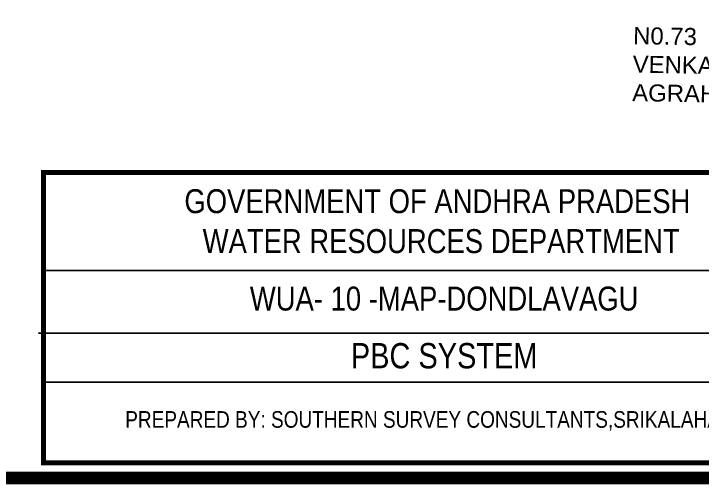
# Model space of a CAD drawing. Header units: millimetres. Extents: x 191342 to 235284, y 1600297 to 1616674.
# Drawn here: x 198009 to 199662, y 1600297 to 1601429 of the extents above; entities that cross this region are included whole.
import ezdxf

# ---------------------------------------------------------------- set-up
doc = ezdxf.new("R2010")
doc.units = ezdxf.units.MM
doc.header["$LTSCALE"] = 15
for name, color, linetype in [('FRAME 025', 7, 'Continuous'), ('PAPER SIZE', 5, 'Continuous'), ('TEXT', 1, 'Continuous'), ('text2', 7, 'Continuous'), ('TITLEBLOCK', 7, 'Continuous')]:
    doc.layers.add(name, color=color, linetype=linetype)
doc.styles.add('ARIALN', font='ARIALN.TTF')
doc.styles.get("Standard").update_dxf_attribs({"font": 'arial.ttf'})

msp = doc.modelspace()

# ---------------------------------------------------------------- linework, layer by layer
at = {"layer": 'FRAME 025', "lineweight": -3, "elevation": 13.1}
for points in [[(198079.5, 1600812), (200053.1, 1600811)], [(198068.1, 1600661.7), (200041.7, 1600660.7)], [(198076.8, 1600543.8), (200053.1, 1600542.8)]]:
    msp.add_lwpolyline(points, dxfattribs=at)
at = {"layer": 'PAPER SIZE', "color": 5, "const_width": 11.6, "elevation": 5.2}
msp.add_lwpolyline([(198080.3, 1601047), (200045.8, 1601047), (200045.8, 1600348.6), (198080.3, 1600348.6)], close=True, dxfattribs=at)
at = {"layer": 'text2', "color": 5, "const_width": 30}
msp.add_lwpolyline([(191356.9, 1613873.6), (202065.7, 1613873.6), (202065.7, 1600312.2), (191356.9, 1600312.2)], close=True, dxfattribs=at)

# ---------------------------------------------------------------- texts
at = {"layer": 'TEXT', "insert": (199498.7, 1601396.7), "char_height": 41.13, "width": 472.606, "attachment_point": 1, "rotation": 359.0457}
msp.add_mtext('N0.73 VENKATAMPALLI AGRAHARAM', dxfattribs=at)
at = {"layer": 'TITLEBLOCK', "extrusion": (0.000201441, 0.004807, 0.999988), "attachment_point": 1, "text_direction": (1, -1e-06, -0.000201), "style": 'ARIALN'}
for s, insert, char_height, width in [('\\pxqc;GOVERNMENT OF ANDHRA PRADESH  WATER RESOURCES DEPARTMENT      ', (198399.9, 1601006.7, -2.5), 57.6, 1273.45), ('\\pxqc;WUA- 10 -MAP-DONDLAVAGU', (198336.3, 1600772.5, -3.3), 57.6, 1414.944), ('\\pxqc;PBC SYSTEM', (198336.3, 1600636.7, -3.3), 60.82, 1414.944), ('\\pxql;PREPARED BY: SOUTHERN SURVEY CONSULTANTS,SRIKALAHASTI.', (198276.8, 1600473, -0.9), 39.917, 1733.561)]:
    msp.add_mtext(s, dxfattribs=dict(at, insert=insert, char_height=char_height, width=width))

doc.saveas('drawing.dxf')
